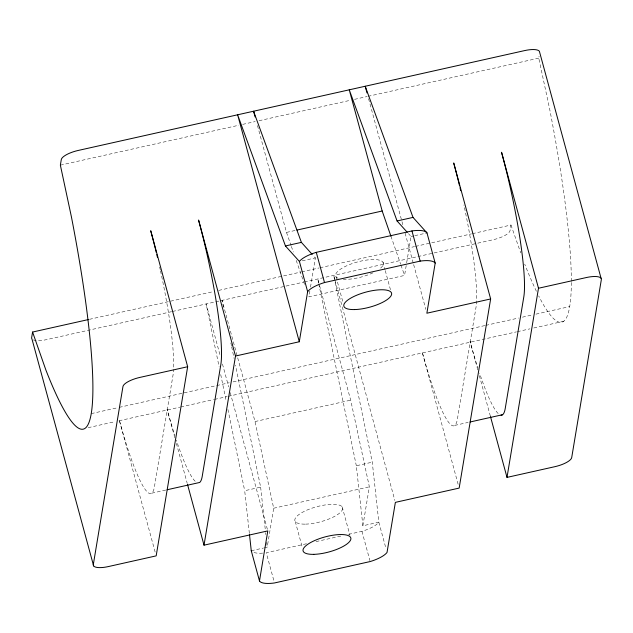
<?xml version="1.0" encoding="UTF-8"?>
<svg xmlns="http://www.w3.org/2000/svg" width="633" height="633" viewBox="0 0 633 633"><rect width="100%" height="100%" fill="white"/><g stroke="black" fill="none" stroke-linecap="round" stroke-linejoin="round"><path stroke-width="0.47" stroke-dasharray="3.17 2.37" d="M264.388 547.806L267.205 547.181L273.685 508.236L255.012 421.554L222.08 300.366L223.481 307.14M309.853 290.998L308.88 296.837L404.558 275.434L406.505 263.755M310.502 287.105L315.361 257.9L313.454 255.779M334.746 279.216L333.71 275.395L372.267 462.177L378.827 522.209L362.883 525.778L369.363 486.832L350.69 400.151L319.056 283.734M406.663 262.782L411.039 236.497L408.499 233.672M472.392 233.664L510.973 225.031L510.048 230.594A16.49 5.175 -15.2 0 1 493.178 239.725L476.847 243.381M571.338 281.337A262.236 35.511 77.4 0 0 549.816 109.865L538.762 58.141L539.071 56.29M60.364 165.158L238.799 125.239M242.653 124.377L255.194 121.576M259.047 120.713L350.682 100.212M354.535 99.349L367.077 96.548M368.042 96.327L538.762 58.141M257.465 125.54L286.496 232.414L296.07 230.27M302.234 260.836L315.361 257.9M411.039 236.497L413.855 235.864M414.789 235.658L426.982 232.928M89.482 319.317L212.941 291.702M218.725 290.405L300.715 272.071M301.672 271.85L319.04 267.965M319.997 267.751L414.52 246.609M415.485 246.395L471.427 233.878M171.551 311.673L46.668 339.604A16.49 5.175 -15.2 0 1 33.32 339.913M172.516 311.46L303.413 282.176M304.37 281.962L475.881 243.594M91.302 413.61L118.308 407.573M119.273 407.351L215.726 385.782M216.684 385.56L229.225 382.759M233.086 381.897L484.823 325.584M485.788 325.37L518.577 318.027M522.439 317.165L532.084 315.012M535.937 314.15L569.7 306.594M88.161 427.671L115.166 421.633M119.02 420.763L179.788 407.177M180.753 406.956L213.543 399.621M214.508 399.407L227.049 396.598M228.015 396.385L516.401 331.874M517.367 331.66L529.908 328.851M533.761 327.989L563.663 321.303M255.012 421.554L350.69 400.151M151.793 493.178L166.139 489.974M454.779 425.408L468.167 422.409M249.355 533.318L244.694 490.717L260.646 487.149L235.468 365.209M362.883 525.778L356.324 465.746L372.267 462.177M273.685 508.236L369.363 486.832M251.261 550.742L263.447 548.02M306.459 543.755L266.271 552.744L274.231 582.02M316.025 541.611L342.817 535.621M348.561 534.331L361.957 531.34A22.258 6.987 -15.2 0 0 378.827 522.209L386.011 548.653M510.973 225.031L520.73 252.86M390.933 236.22L400.665 264.23M400.99 265.164L404.558 275.434M286.496 232.414L291.038 245.485M291.362 246.419L293.308 252.021M296.228 260.424L304.663 284.7M477.804 369.925L470.05 341.393A115.451 15.635 77.4 0 0 477.709 367.441M479.355 375.63L490.464 416.522M368.564 98.653L401.733 220.711M401.987 221.669L403.023 225.483M405.096 233.11L413.389 263.629M413.65 264.578L425.827 309.402M458.126 484.285L422.211 352.098A115.451 15.635 77.4 0 0 457.43 418.927L475.953 307.67A115.451 15.635 77.4 0 0 463.894 204.957M382.957 262.117L385.014 269.674M385.268 270.623L390.917 291.394M336.036 276.779L343.221 303.223M335.007 280.166L394.857 500.45M318.803 282.785L317.766 278.963L318.565 282.84M361.957 531.34L369.909 560.616M342.208 506.898L349.907 535.225M295.279 521.552L302.463 547.996M219.873 354.48L206.136 303.935L219.121 366.839M222.46 364.015L228.679 386.898M230.23 392.626L267.799 530.897M174.819 437.704L167.065 409.171A115.451 15.635 77.4 0 0 174.724 435.219M176.37 443.409L187.218 483.351M155.14 552.063L119.226 419.869A115.451 15.635 77.4 0 0 154.444 486.706L172.967 375.448A115.451 15.635 77.4 0 0 173.569 369.458M318.763 283.806L356.324 465.746M230.871 342.951L231.472 345.855M231.67 346.821L234.068 358.436M220.719 374.586L226.313 401.678M227.912 409.424L244.694 490.717M260.646 487.149L265.512 531.688M265.615 532.654L265.828 534.592M266.675 542.339L267.205 547.181M571.338 282.468A262.236 35.511 77.4 0 1 538.683 295.904M536.404 291.283A262.236 35.511 77.4 0 1 524.717 264.127M195.193 481.302A115.451 15.635 77.4 0 1 176.322 440.117M159.651 266.999A115.451 15.635 77.4 0 1 160.284 269.864M160.497 270.821A115.451 15.635 77.4 0 1 173.616 368.453M498.179 413.531A115.451 15.635 77.4 0 1 479.624 373.304M338.085 278.259A24.742 7.77 -15.2 0 1 360.889 261.105A24.742 7.77 -15.2 0 1 379.515 268.985M372.956 272.815A24.742 7.77 -15.2 0 1 343.363 279.303M262.608 553.139A22.258 6.987 -15.2 0 1 253.089 552.19M305.581 524.124A24.742 7.77 -15.2 0 0 342.659 508.877A24.742 7.77 -15.2 0 0 307.986 509.676A24.742 7.77 -15.2 0 0 305.581 524.124"/><path stroke-width="0.95" d="M459.542 185.825A115.451 15.635 77.4 0 0 453.703 162.95L490.646 298.95L459.162 488.09L395.372 502.365L387.032 552.427A22.258 6.987 -15.2 0 1 370.163 561.558L274.485 582.961A22.258 6.987 -15.2 0 1 259.902 581.505L259.483 580.959L267.799 530.897L204.016 545.171L187.479 484.3M367.013 92.932L365.201 86.254L413.017 217.404L426.982 232.928L435.188 263.114L426.864 313.216L490.646 298.95M88.517 319.538L32.576 332.048L31.65 337.611A16.49 5.175 -15.2 0 0 31.951 338.932L93.621 565.894M187.661 366.729L156.177 555.869L108.338 566.575A16.49 5.175 -15.2 0 1 93.312 564.573L122.952 386.557A16.49 5.175 -15.2 0 1 139.822 377.426L187.661 366.729L150.717 230.729A115.451 15.635 77.4 0 1 156.319 252.63M204.016 545.171L235.508 356.023L198.556 220.023A115.451 15.635 77.4 0 1 220.806 364.743L202.283 476.008A115.451 15.635 77.4 0 1 199.632 482.481L167.096 489.76M299.29 341.757L307.63 291.686L299.417 261.461L285.443 245.944L237.628 114.795L299.29 341.757L235.508 356.023M538.493 288.244L586.332 277.547A16.49 5.175 -15.2 0 1 601.35 279.541L571.71 457.556A16.49 5.175 -15.2 0 1 554.84 466.687L507.001 477.393L538.493 288.244L501.542 152.252A115.451 15.635 77.4 0 1 523.792 296.964L505.276 408.23A115.451 15.635 77.4 0 1 501.043 415.161M297.019 230.056L382.182 211.011L390.933 236.22M285.443 245.944L301.395 242.376L312.188 254.371M382.182 211.011L349.25 89.823L397.073 220.972L413.017 217.404M299.417 261.461A22.258 6.987 -15.2 0 1 316.286 252.338L411.964 230.934A22.258 6.987 -15.2 0 1 426.982 232.928M307.63 291.686A22.258 6.987 -15.2 0 1 324.5 282.555L420.17 261.113A22.258 6.987 -15.2 0 1 435.188 263.114M470.082 421.982L502.618 414.702M397.073 220.972L407.233 232.264M301.395 242.376L253.572 111.226L255.131 116.947M32.576 332.048L45.908 370.083A262.236 35.511 77.4 0 0 71.418 216.882L60.364 165.158L61.29 159.595A16.49 5.175 -15.2 0 1 78.16 150.464L524.662 50.585A16.49 5.175 -15.2 0 1 539.379 51.257L601.049 278.219M490.464 416.522L507.001 477.393M411.964 230.934L420.17 261.113M316.286 252.338L324.5 282.555M249.457 534.284L251.261 550.742L259.483 580.959M156.786 254.577A115.451 15.635 77.4 0 1 157.482 257.489M460.009 187.772A115.451 15.635 77.4 0 1 460.689 190.683M251.697 551.288A22.258 6.987 -15.2 0 1 251.261 550.742M354.543 309.569A24.742 7.77 -15.2 0 0 391.629 294.321A24.742 7.77 -15.2 0 0 356.949 295.12A24.742 7.77 -15.2 0 0 354.543 309.569M313.794 554.35A24.742 7.77 -15.2 0 0 350.872 539.094A24.742 7.77 -15.2 0 0 316.199 539.894A24.742 7.77 -15.2 0 0 313.794 554.35"/></g></svg>
